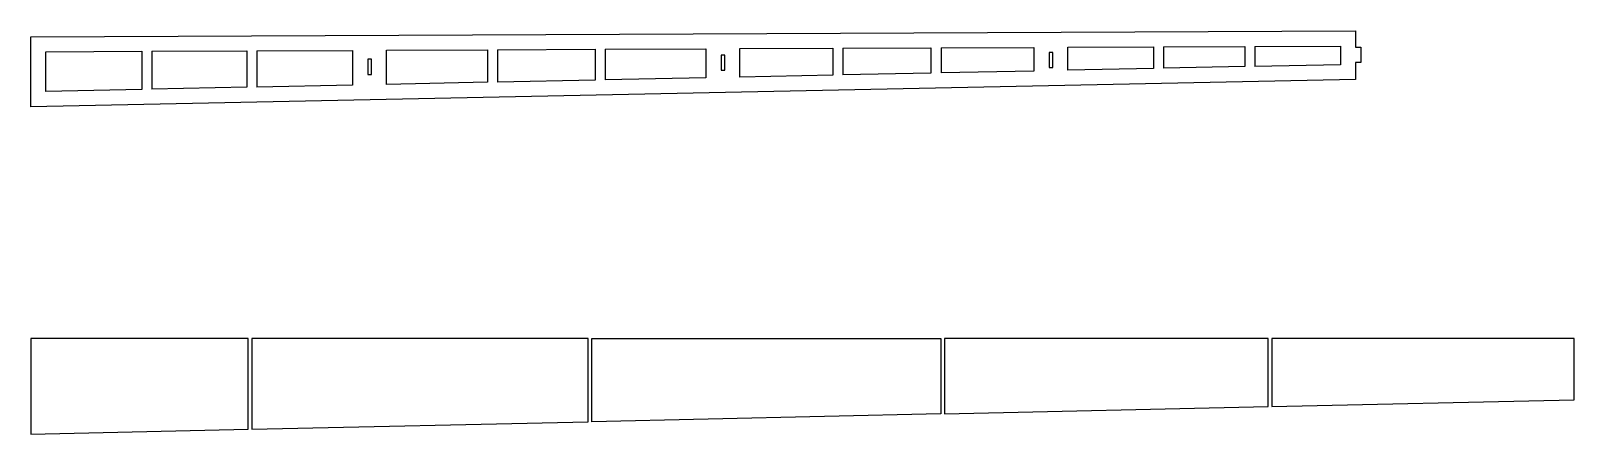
# Model space of a CAD drawing. Header units: millimetres. Extents: x 80 to 1077, y 17 to 739.
# Drawn here: x 464 to 1077, y 454 to 615 of the extents above; entities that cross this region are included whole.
import ezdxf

# ---------------------------------------------------------------- set-up
doc = ezdxf.new("R2010")
doc.units = ezdxf.units.MM

msp = doc.modelspace()

# ---------------------------------------------------------------- linework, layer by layer
for p, q in [((464.013, 612.285), (990, 614.609)), ((990, 614.609), (990, 608.091)), ((464.013, 584.43), (464.013, 612.285)), ((512.013, 606.497), (549.763, 606.664)), ((549.763, 606.664), (549.763, 592.202)), ((553.763, 606.681), (591.766, 606.849)), ((553.763, 606.681), (553.763, 592.284)), ((591.766, 606.849), (591.766, 593.069)), ((605.266, 606.909), (645.266, 607.086)), ((605.266, 593.347), (605.266, 606.909)), ((645.266, 607.086), (645.266, 594.173)), ((649.266, 607.103), (688.026, 607.275)), ((649.266, 607.103), (649.266, 594.256)), ((688.026, 607.275), (688.026, 595.056)), ((692.026, 607.292), (732.027, 607.469)), ((692.026, 607.292), (692.026, 595.138)), ((732.027, 607.469), (732.027, 595.964)), ((745.527, 607.529), (782.427, 607.692)), ((745.527, 596.243), (745.527, 607.529)), ((782.427, 607.692), (782.427, 597.004)), ((786.427, 607.71), (821.367, 607.864)), ((786.427, 607.71), (786.427, 597.087)), ((821.367, 607.864), (821.367, 597.808)), ((825.367, 607.882), (862.27, 608.045)), ((825.367, 607.882), (825.367, 597.891)), ((862.27, 608.045), (862.27, 598.652)), ((875.77, 608.104), (909.77, 608.255)), ((875.77, 598.931), (875.77, 608.104)), ((909.77, 608.255), (909.77, 599.633)), ((913.77, 608.272), (946, 608.415)), ((913.77, 608.272), (913.77, 599.716)), ((946, 608.415), (946, 600.381)), ((950, 608.432), (984, 608.583)), ((950, 608.432), (950, 600.463)), ((984, 608.583), (984, 601.165)), ((990, 608.091), (992, 608.091)), ((992, 608.091), (992, 602.091)), ((470.013, 606.311), (508.013, 606.479)), ((470.013, 590.556), (470.013, 606.311)), ((508.013, 606.479), (508.013, 591.34)), ((512.013, 606.497), (512.013, 591.423)), ((984, 601.165), (950, 600.463)), ((992, 602.091), (990, 602.091)), ((990, 602.091), (990, 595.288)), ((990, 595.288), (464.013, 584.43)), ((688.026, 595.056), (649.266, 594.256)), ((732.027, 595.964), (692.026, 595.138)), ((782.427, 597.004), (745.527, 596.243)), ((821.367, 597.808), (786.427, 597.087)), ((862.27, 598.652), (825.367, 597.891)), ((909.77, 599.633), (875.77, 598.931)), ((946, 600.381), (913.77, 599.716)), ((508.013, 591.34), (470.013, 590.556)), ((549.763, 592.202), (512.013, 591.423)), ((591.766, 593.069), (553.763, 592.284)), ((645.266, 594.173), (605.266, 593.347)), ((464.013, 492.375), (464.013, 454.357)), ((550.239, 492.375), (464.013, 492.375)), ((550.239, 456.275), (550.239, 492.375)), ((551.739, 492.375), (551.739, 456.308)), ((685.239, 492.375), (551.739, 492.375)), ((685.239, 459.278), (685.239, 492.375)), ((686.739, 492.375), (825.239, 492.375)), ((686.739, 459.312), (686.739, 492.375)), ((825.239, 492.375), (825.239, 462.393)), ((826.739, 492.375), (826.739, 462.426)), ((955.239, 492.375), (826.739, 492.375)), ((955.239, 465.285), (955.239, 492.375)), ((956.739, 492.375), (956.739, 465.318)), ((1076.739, 492.375), (956.739, 492.375)), ((1076.739, 467.988), (1076.739, 492.375)), ((956.739, 465.318), (1076.739, 467.988)), ((825.239, 462.393), (686.739, 459.312)), ((826.739, 462.426), (955.239, 465.285)), ((464.013, 454.357), (550.239, 456.275)), ((551.739, 456.308), (685.239, 459.278))]:
    msp.add_line(p, q)
for points in [[(599.266, 603.312), (597.766, 603.312), (597.766, 597.312), (599.266, 597.312)], [(739.527, 604.947), (738.027, 604.947), (738.027, 598.947), (739.527, 598.947)], [(869.77, 606.04), (868.27, 606.04), (868.27, 600.04), (869.77, 600.04)]]:
    msp.add_lwpolyline(points, close=True)

doc.saveas('drawing.dxf')
